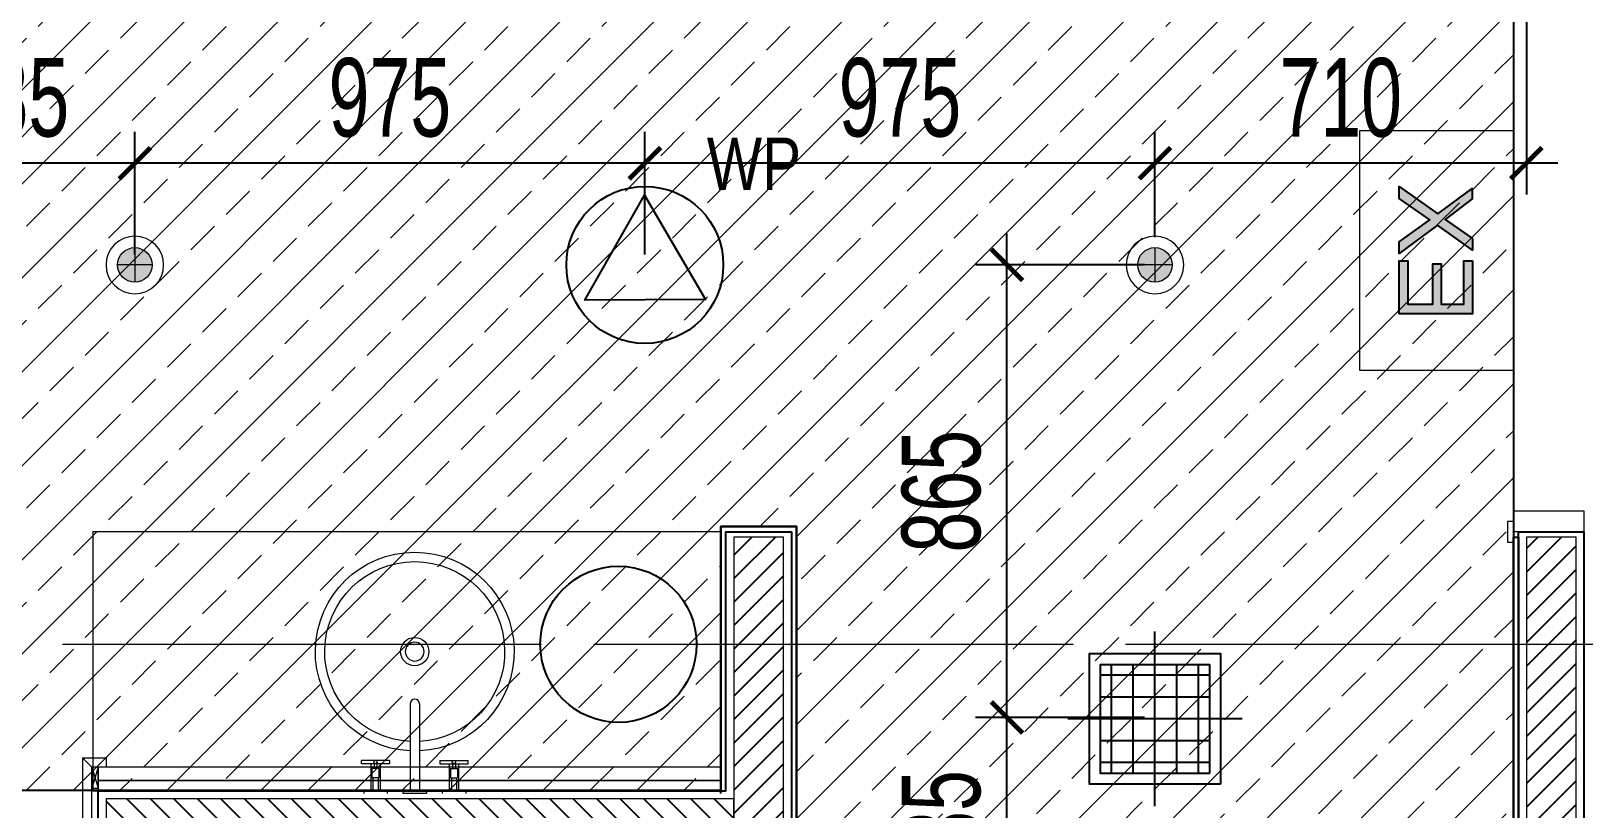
# Model space of a CAD drawing. Header units: millimetres. Extents: x -343543 to 400519, y -115663 to 104219.
# Drawn here: x -251597 to -248629, y 9685 to 11172 of the extents above; entities that cross this region are included whole.
import ezdxf
from ezdxf.enums import TextEntityAlignment as Align
from ezdxf.xclip import XClip

# ---------------------------------------------------------------- set-up
doc = ezdxf.new("R2010")
doc.units = ezdxf.units.MM
doc.header["$XCLIPFRAME"] = 0
doc.linetypes.add('CONTINOUS', pattern=[0])
doc.linetypes.add('XREF MAT BANG TUONG XAY$0$CENTER', pattern=[50.8, 31.75, -6.35, 6.35, -6.35])
doc.layers.get('0').update_dxf_attribs({"color": 231, "lineweight": 0})
doc.layers.get('DefPoints').update_dxf_attribs({"color": 191})
for name, color, linetype, lineweight in [('A-CLNG', 157, 'Continuous', 25), ('A-PATT', 252, 'Continuous', 9), ('A-SYMBOLS', 10, 'Continuous', 13), ('E-EX', 3, 'Continuous', 25), ('EL - TEXT', 3, 'Continuous', 9), ('fix lighting', 2, 'Continuous', 5), ('SME-E-LTG-DIM', 55, 'Continuous', 18), ('XREF MAT BANG TUONG XAY$0$$0$A-WALL-INT', 8, 'Continuous', 9), ('XREF MAT BANG TUONG XAY$0$01.Xref _MB T1$0$A-FURN', 8, 'Continuous', 5), ('XREF MAT BANG TUONG XAY$0$A-GRID', 8, 'XREF MAT BANG TUONG XAY$0$CENTER', 15), ('XREF MAT BANG TUONG XAY$0$A-WALL-INT', 8, 'Continuous', 9)]:
    doc.layers.add(name, color=color, linetype=linetype, lineweight=lineweight)
doc.layers.add('EL - CABLE - PA', color=5, linetype='CONTINOUS', true_color=0x0000ff)
for name, color, linetype in [('INNO-GIOTHAI', 20, 'Continuous'), ('XREF MAT BANG NOI THAT$0$A-FURN', 8, 'Continuous'), ('XREF MAT BANG TUONG XAY$0$A-FNSH', 8, 'Continuous'), ('XREF MAT BANG TUONG XAY$0$A-FURN', 8, 'Continuous'), ('XREF MAT BANG TUONG XAY$0$A-PATT', 8, 'Continuous')]:
    doc.layers.add(name, color=color, linetype=linetype)
doc.styles.add('Arial', font='arial.ttf', dxfattribs={"width": 0.8})
doc.styles.add('SM-DIMTEXT', font='SME.shx', dxfattribs={"width": 0.7})
doc.dimstyles.new('SDIM-100', dxfattribs={"dimscale": 100, "dimtxt": 2, "dimasz": 0.6, "dimexe": 0.6, "dimexo": 0.2, "dimgap": 0.5, "dimtad": 1, "dimdec": 0, "dimzin": 12, "dimtxsty": 'SM-DIMTEXT', "dimblk": 'ARCHTICK', "dimblk1": 'ARCHTICK', "dimblk2": 'ARCHTICK', "dimcen": 0.12, "dimdle": 0.6, "dimclrd": 7, "dimclre": 8, "dimadec": 0, "dimazin": 3, "dimtfac": 2, "dimtix": 1, "dimtmove": 1, "dimatfit": 3, "dimfxl": 1, "dimtzin": 0, "dimarcsym": 1})

# ---------------------------------------------------------------- blocks, each defined once
blk = doc.blocks.new('XREF MAT BANG TUONG XAY$0$00.xref_IKIGAI_Truc')
at = {"layer": 'XREF MAT BANG TUONG XAY$0$A-GRID', "color": 8, "ltscale": 20}
blk.add_lwpolyline([(-2907.5, 10000), (42750, 10000)], dxfattribs=at)
blk = doc.blocks.new('XREF MAT BANG TUONG XAY$0$xref_IKIGAI_Cot')
at = {"layer": 'XREF MAT BANG TUONG XAY$0$A-GRID', "color": 8, "ltscale": 20}
blk.add_lwpolyline([(-2907.5, 10000), (42750, 10000)], dxfattribs=at)
blk = doc.blocks.new('*U215')
at = {"layer": 'XREF MAT BANG TUONG XAY$0$A-PATT'}
h = blk.add_hatch(dxfattribs=at)
h.set_pattern_fill('ANSI31', color=8, scale=10)
h.set_pattern_definition([(45, (39556.79, -11178.564), (-22.45064, 22.45064), [])])
h.paths.add_polyline_path([(-38.7, 47.5), (4071.3, 47.5), (4071.3, -47.5), (-38.7, -47.5)])
at = {"layer": 'XREF MAT BANG TUONG XAY$0$A-WALL-INT', "color": 8}
blk.add_lwpolyline([(-38.7, 47.5), (4071.3, 47.5), (4071.3, -47.5), (-38.7, -47.5)], close=True, dxfattribs=at)
blk = doc.blocks.new('*U216')
at = {"layer": 'XREF MAT BANG TUONG XAY$0$A-PATT'}
h = blk.add_hatch(dxfattribs=at)
h.set_pattern_fill('ANSI31', color=8, scale=10)
h.set_pattern_definition([(45, (36646.79, -11178.564), (-22.45064, 22.45064), [])])
h.paths.add_polyline_path([(-38.7, 47.5), (1161.3, 47.5), (1161.3, -47.5), (-38.7, -47.5)])
at = {"layer": 'XREF MAT BANG TUONG XAY$0$A-WALL-INT', "color": 8}
blk.add_lwpolyline([(-38.7, 47.5), (1161.3, 47.5), (1161.3, -47.5), (-38.7, -47.5)], close=True, dxfattribs=at)
blk = doc.blocks.new('*U264')
at = {"layer": 'XREF MAT BANG TUONG XAY$0$A-PATT'}
h = blk.add_hatch(dxfattribs=at)
h.set_pattern_fill('ANSI31', color=8, scale=10)
h.set_pattern_definition([(45, (36931.79, -11178.564), (-22.45064, 22.45064), [])])
h.paths.add_polyline_path([(-38.7, 47.5), (1446.3, 47.5), (1446.3, -47.5), (-38.7, -47.5)])
at = {"layer": 'XREF MAT BANG TUONG XAY$0$A-WALL-INT', "color": 8}
blk.add_lwpolyline([(-38.7, 47.5), (1446.3, 47.5), (1446.3, -47.5), (-38.7, -47.5)], close=True, dxfattribs=at)
blk = doc.blocks.new('XREF MAT BANG TUONG XAY$0$01.Xref _MB T1$0$YLD.Studio-01-146')
at = {"color": 8}
for p, q in [((-56.7, 102), (-63, 102)), ((-63, 48), (-63, 102)), ((-56.7, 48), (-56.7, 102)), ((-5.4, 97.5), (-5.4, 52.5)), ((-5.4, 97.5), (0, 97.5)), ((-56.7, 84), (-5.4, 84)), ((-56.7, 77.7), (-47.7, 77.7)), ((-56.7, 72.3), (-47.7, 72.3)), ((-56.7, 66), (-5.4, 66)), ((-47.7, 81.7), (-29.7, 81.7)), ((-47.7, 68.3), (-47.7, 81.7)), ((-47.7, 68.3), (-29.7, 68.3)), ((-29.7, 68.3), (-29.7, 81.7)), ((-29.7, 79.9), (-5.4, 79.9)), ((-29.7, 70.1), (-5.4, 70.1)), ((-63, 48), (-56.7, 48)), ((-5.4, 52.5), (0, 52.5)), ((-171, 8.9), (-5.4, 8.9)), ((-5.4, 22.4), (0, 22.4)), ((-5.4, -22.4), (-5.4, 22.4)), ((0, -22.4), (0, 22.4)), ((-171, -9.1), (-5.4, -9.1)), ((-5.4, -22.4), (0, -22.4)), ((-63, -48), (-56.7, -48)), ((-63, -48), (-63, -102)), ((-56.7, -48), (-56.7, -102)), ((-5.4, -52.5), (0, -52.5)), ((-5.4, -97.5), (-5.4, -52.5)), ((-56.7, -66), (-5.4, -66)), ((-56.7, -72.3), (-47.7, -72.3)), ((-56.7, -77.7), (-47.7, -77.7)), ((-56.7, -84), (-5.4, -84)), ((-47.7, -68.3), (-47.7, -81.7)), ((-47.7, -68.3), (-29.7, -68.3)), ((-47.7, -81.7), (-29.7, -81.7)), ((-29.7, -68.3), (-29.7, -81.7)), ((-29.7, -70.1), (-5.4, -70.1)), ((-29.7, -79.9), (-5.4, -79.9)), ((-56.7, -102), (-63, -102)), ((-5.4, -97.5), (0, -97.5))]:
    blk.add_line(p, q, dxfattribs=at)
blk.add_circle((-271, 0), 18, dxfattribs=at)
for radius, start, end in [(190, 2.6742, 357.2441), (172, 2.9543, 356.9555)]:
    blk.add_arc((-271, 0), radius, start, end, dxfattribs=at)
at = {"color": 8, "extrusion": (0, 0, -1)}
for centre, major_axis, start_param, end_param in [((-59.9, 75), (-2.23, 2.23), 3.926991, 10.210176), ((-271, 0), (-27, 0), 4.711725, 10.99491), ((-171, -0.1), (-9, 0.01), 4.710846, 7.852438), ((-59.9, -75), (-2.23, 2.23), 3.926991, 10.210176)]:
    blk.add_ellipse(centre, major_axis=major_axis, ratio=1, start_param=start_param, end_param=end_param, dxfattribs=at)
blk = doc.blocks.new('XREF MAT BANG NOI THAT')
at = {"layer": 'XREF MAT BANG NOI THAT$0$A-FURN', "color": 8}
blk.add_circle((12379.4, 10000), 149.3, dxfattribs=at)
blk = doc.blocks.new('01.Xref _MB T1')
at = {"layer": 'XREF MAT BANG TUONG XAY$0$$0$A-WALL-INT', "color": 8}
for points in [[(14090.00006, 10255), (14225, 10255), (14225, 10215), (14090.00006, 10215)], [(14078.90025, 10195), (14090.00006, 10195), (14090.00006, 10235), (14078.90025, 10235)], [(11373.00008, 9764.99992), (11355.00008, 9782.99992), (11355.00008, 9572.00001), (11373.00008, 9590.00001)], [(11400.00008, 9782.99992), (11400.00008, 9764.99992), (11373.00008, 9764.99992), (11355.00008, 9782.99992)], [(11385.00008, 9764.99992), (11373.00008, 9764.99992), (11373.00008, 9724.99992), (11385.00008, 9724.99992)], [(11385.00003, 9740.00003), (12575.0001, 9740.00003), (12575.0001, 9765.00003), (11385.00003, 9765.00003)], [(11385.00003, 9719.99996), (12575.0001, 9719.99996), (12575.0001, 9739.99996), (11385.00003, 9739.99996)]]:
    blk.add_lwpolyline(points, close=True, dxfattribs=at)
for points in [[(11385.00008, 9764.99992), (11373.00008, 9724.99992)], [(11373.00008, 9764.99992), (11385.00008, 9724.99992)]]:
    blk.add_lwpolyline(points, dxfattribs=at)
at = {"layer": 'XREF MAT BANG TUONG XAY$0$01.Xref _MB T1$0$A-FURN', "color": 8}
blk.add_lwpolyline([(11374.99992, 9719.99932), (12574.99992, 9719.99932), (12575.00016, 10214.99996), (11375.00015, 10214.99996)], close=True, dxfattribs=at)
at = {"layer": 'XREF MAT BANG TUONG XAY$0$A-FNSH', "color": 8}
for points in [[(8505, 10214.99999), (8809.99075, 10214.99999), (8809.99075, 9720.39991), (10010.00008, 9720.39978), (10010.00011, 9590), (8620.00011, 9590), (8620.00011, 6314.99999), (8959.99001, 6314.99999), (8959.99978, 6110.00054), (9979.992, 6110.00054), (9980.00177, 6224.99989), (10309.99073, 6224.99989), (10309.99073, 6110.00054), (12585.00011, 6110), (12585.00011, 9590), (11385.00008, 9590), (11385.00008, 9720.00002), (12585.00011, 9719.99859), (12585.00011, 10215), (12710.00011, 10215), (12710.00011, 6110.00056), (13999.99083, 6110.00206)], [(12575.0001, 9714.9986), (12575.00011, 10225), (12720.00011, 10225), (12720.00011, 6120.00057), (13999.99083, 6120.00206)]]:
    blk.add_lwpolyline(points, dxfattribs=at)
for points in [[(14100.00013, 8710.00086), (14099.99796, 10215), (14225, 10215), (14225, 9620.00073), (14784.99991, 9620.00059), (14784.99982, 9495.00061), (14224.99083, 9495.00073), (14224.99083, 8710.00086)], [(14090.00006, 10205), (14100, 10205), (14100, 8710.00086), (14090.00006, 8710.00086)]]:
    blk.add_lwpolyline(points, close=True, dxfattribs=at)
at = {"color": 8}
blk.add_blockref('XREF MAT BANG TUONG XAY$0$00.xref_IKIGAI_Truc', (0.00011, 0), dxfattribs=at)
ref = blk.add_blockref('XREF MAT BANG TUONG XAY$0$xref_IKIGAI_Cot', (-0.00927, -0.00001), dxfattribs=at)
XClip(ref).set_block_clipping_path([(-1610.3425959283, -2225.6693134198), (41829.1295208634, 21555.8819575264)])
at = {"layer": 'XREF MAT BANG TUONG XAY$0$01.Xref _MB T1$0$A-FURN', "color": 8, "xscale": -1, "rotation": 90}
blk.add_blockref('XREF MAT BANG TUONG XAY$0$01.Xref _MB T1$0$YLD.Studio-01-146', (11990.00027, 9714.99991), dxfattribs=at)
at = {"layer": 'XREF MAT BANG TUONG XAY$0$A-FURN', "color": 8, "xscale": -1, "rotation": 270}
for name, p in [('*U215', (12647.50011, 6133.69831)), ('*U264', (14162.49083, 8758.69917))]:
    blk.add_blockref(name, p, dxfattribs=at)
at = {"layer": 'XREF MAT BANG TUONG XAY$0$A-FURN', "color": 8, "xscale": -1}
blk.add_blockref('*U216', (12561.3018, 9657.49999), dxfattribs=at)
at = {"layer": 'A-PATT', "color": 8}
blk.add_blockref('XREF MAT BANG NOI THAT', (0, 0), dxfattribs=at)
blk = doc.blocks.new('_ArchTick')
at = {"color": 0, "linetype": 'ByBlock', "const_width": 0.15}
blk.add_lwpolyline([(-0.5, -0.5), (0.5, 0.5)], dxfattribs=at)
blk = doc.blocks.new('*D1011')
at = {"layer": 'DefPoints', "color": 0, "transparency": 16777216}
for p in [(-249732, 10725), (-249449, 10725), (-249510.3, 9860)]:
    blk.add_point(p, dxfattribs=at)
at = {"layer": 'SME-E-LTG-DIM', "color": 7, "lineweight": -2, "transparency": 16777216}
blk.add_line((-249732, 9800), (-249732, 10785), dxfattribs=at)
at = {"layer": 'SME-E-LTG-DIM', "color": 8, "lineweight": -2, "transparency": 16777216}
for p, q in [((-249469, 10725), (-249792, 10725)), ((-249530.3, 9860), (-249792, 9860))]:
    blk.add_line(p, q, dxfattribs=at)
at = {"layer": 'SME-E-LTG-DIM', "color": 7, "lineweight": -2, "transparency": 16777216, "xscale": 60, "yscale": 60, "zscale": 60}
for p, rotation in [((-249732, 10725), 90), ((-249732, 9860), 270)]:
    blk.add_blockref('_ArchTick', p, dxfattribs=dict(at, rotation=rotation))
at = {"layer": 'SME-E-LTG-DIM', "color": 0, "transparency": 16777216, "insert": (-249857, 10292.5), "char_height": 150, "attachment_point": 5, "rotation": 90, "style": 'SM-DIMTEXT'}
blk.add_mtext('865', dxfattribs=at)
blk = doc.blocks.new('*D1013')
at = {"layer": 'DefPoints', "color": 0, "transparency": 16777216}
for p in [(-249732, 9860), (-249449, 9860), (-249449, 9425)]:
    blk.add_point(p, dxfattribs=at)
at = {"layer": 'SME-E-LTG-DIM', "color": 7, "lineweight": -2, "transparency": 16777216}
blk.add_line((-249732, 9365), (-249732, 9920), dxfattribs=at)
at = {"layer": 'SME-E-LTG-DIM', "color": 8, "lineweight": -2, "transparency": 16777216}
for p, q in [((-249469, 9860), (-249792, 9860)), ((-249469, 9425), (-249792, 9425))]:
    blk.add_line(p, q, dxfattribs=at)
at = {"layer": 'SME-E-LTG-DIM', "color": 7, "lineweight": -2, "transparency": 16777216, "xscale": 60, "yscale": 60, "zscale": 60}
for p, rotation in [((-249732, 9860), 90), ((-249732, 9425), 270)]:
    blk.add_blockref('_ArchTick', p, dxfattribs=dict(at, rotation=rotation))
at = {"layer": 'SME-E-LTG-DIM', "color": 0, "transparency": 16777216, "insert": (-249857, 9642.5), "char_height": 150, "attachment_point": 5, "rotation": 90, "style": 'SM-DIMTEXT'}
blk.add_mtext('435', dxfattribs=at)
blk = doc.blocks.new('*D1016')
at = {"layer": 'DefPoints', "color": 0, "transparency": 16777216}
for p in [(-248739, 11325), (-249449, 10919.3), (-249449, 10758)]:
    blk.add_point(p, dxfattribs=at)
at = {"layer": 'SME-E-LTG-DIM', "color": 8, "lineweight": -2, "transparency": 16777216}
for p, q in [((-248739, 11305), (-248739, 10859.3)), ((-249449, 10778), (-249449, 10979.3))]:
    blk.add_line(p, q, dxfattribs=at)
at = {"layer": 'SME-E-LTG-DIM', "color": 7, "lineweight": -2, "transparency": 16777216}
blk.add_line((-248679, 10919.3), (-249509, 10919.3), dxfattribs=at)
at = {"layer": 'SME-E-LTG-DIM', "color": 7, "lineweight": -2, "transparency": 16777216, "xscale": 60, "yscale": 60, "zscale": 60, "rotation": 180}
blk.add_blockref('_ArchTick', (-249449, 10919.3), dxfattribs=at)
at = {"layer": 'SME-E-LTG-DIM', "color": 7, "lineweight": -2, "transparency": 16777216, "xscale": 60, "yscale": 60, "zscale": 60}
blk.add_blockref('_ArchTick', (-248739, 10919.3), dxfattribs=at)
at = {"layer": 'SME-E-LTG-DIM', "color": 0, "transparency": 16777216, "insert": (-249094, 11044.3), "char_height": 150, "attachment_point": 5, "style": 'SM-DIMTEXT'}
blk.add_mtext('710', dxfattribs=at)
blk = doc.blocks.new('*D1017')
at = {"layer": 'DefPoints', "color": 0, "transparency": 16777216}
for p in [(-250424, 10919.3), (-249449, 10758), (-250424, 10725)]:
    blk.add_point(p, dxfattribs=at)
at = {"layer": 'SME-E-LTG-DIM', "color": 8, "lineweight": -2, "transparency": 16777216}
for p, q in [((-250424, 10745), (-250424, 10979.3)), ((-249449, 10778), (-249449, 10979.3))]:
    blk.add_line(p, q, dxfattribs=at)
at = {"layer": 'SME-E-LTG-DIM', "color": 7, "lineweight": -2, "transparency": 16777216}
blk.add_line((-249389, 10919.3), (-250484, 10919.3), dxfattribs=at)
at = {"layer": 'SME-E-LTG-DIM', "color": 7, "lineweight": -2, "transparency": 16777216, "xscale": 60, "yscale": 60, "zscale": 60, "rotation": 180}
blk.add_blockref('_ArchTick', (-250424, 10919.3), dxfattribs=at)
at = {"layer": 'SME-E-LTG-DIM', "color": 7, "lineweight": -2, "transparency": 16777216, "xscale": 60, "yscale": 60, "zscale": 60}
blk.add_blockref('_ArchTick', (-249449, 10919.3), dxfattribs=at)
at = {"layer": 'SME-E-LTG-DIM', "color": 0, "transparency": 16777216, "insert": (-249936.5, 11044.3), "char_height": 150, "attachment_point": 5, "style": 'SM-DIMTEXT'}
blk.add_mtext('975', dxfattribs=at)
blk = doc.blocks.new('*D1018')
at = {"layer": 'DefPoints', "color": 0, "transparency": 16777216}
for p in [(-251399, 10919.3), (-251399, 10725), (-250424, 10725)]:
    blk.add_point(p, dxfattribs=at)
at = {"layer": 'SME-E-LTG-DIM', "color": 8, "lineweight": -2, "transparency": 16777216}
for p, q in [((-251399, 10745), (-251399, 10979.3)), ((-250424, 10745), (-250424, 10979.3))]:
    blk.add_line(p, q, dxfattribs=at)
at = {"layer": 'SME-E-LTG-DIM', "color": 7, "lineweight": -2, "transparency": 16777216}
blk.add_line((-250364, 10919.3), (-251459, 10919.3), dxfattribs=at)
at = {"layer": 'SME-E-LTG-DIM', "color": 7, "lineweight": -2, "transparency": 16777216, "xscale": 60, "yscale": 60, "zscale": 60, "rotation": 180}
blk.add_blockref('_ArchTick', (-251399, 10919.3), dxfattribs=at)
at = {"layer": 'SME-E-LTG-DIM', "color": 7, "lineweight": -2, "transparency": 16777216, "xscale": 60, "yscale": 60, "zscale": 60}
blk.add_blockref('_ArchTick', (-250424, 10919.3), dxfattribs=at)
at = {"layer": 'SME-E-LTG-DIM', "color": 0, "transparency": 16777216, "insert": (-250911.5, 11044.3), "char_height": 150, "attachment_point": 5, "style": 'SM-DIMTEXT'}
blk.add_mtext('975', dxfattribs=at)
blk = doc.blocks.new('*D1019')
at = {"layer": 'DefPoints', "color": 0, "transparency": 16777216}
for p in [(-251884, 10919.3), (-251884, 10869.5), (-251399, 10725)]:
    blk.add_point(p, dxfattribs=at)
at = {"layer": 'SME-E-LTG-DIM', "color": 8, "lineweight": -2, "transparency": 16777216}
for p, q in [((-251884, 10889.5), (-251884, 10979.3)), ((-251399, 10745), (-251399, 10979.3))]:
    blk.add_line(p, q, dxfattribs=at)
at = {"layer": 'SME-E-LTG-DIM', "color": 7, "lineweight": -2, "transparency": 16777216}
blk.add_line((-251339, 10919.3), (-251944, 10919.3), dxfattribs=at)
at = {"layer": 'SME-E-LTG-DIM', "color": 7, "lineweight": -2, "transparency": 16777216, "xscale": 60, "yscale": 60, "zscale": 60, "rotation": 180}
blk.add_blockref('_ArchTick', (-251884, 10919.3), dxfattribs=at)
at = {"layer": 'SME-E-LTG-DIM', "color": 7, "lineweight": -2, "transparency": 16777216, "xscale": 60, "yscale": 60, "zscale": 60}
blk.add_blockref('_ArchTick', (-251399, 10919.3), dxfattribs=at)
at = {"layer": 'SME-E-LTG-DIM', "color": 0, "transparency": 16777216, "insert": (-251641.5, 11044.3), "char_height": 150, "attachment_point": 5, "style": 'SM-DIMTEXT'}
blk.add_mtext('485', dxfattribs=at)
blk = doc.blocks.new('KH VIDIFI NHA XE_dwg_KH VIDIFI NHA XE_dwg_INNO_E_ĐÈN_EXIT THOÁT HIỂM1 - ELC_EmergencyExit-1904534-MẶT BẰNG ĐÈN EXIT_ SỰ CỐ TẦNG HẦM-2156726-DANH MỤC KÝ HIỆU SỬ DỤNG TRONG BẢN VẼ-2855094-KÍ HIỆU BẢN VẼ')
h = blk.add_hatch(color=256)
h.paths.add_polyline_path([(-75.1, 122.5), (-0.9, 122.5), (-0.9, 110.4), (-61.5, 110.4), (-61.5, 78.8), (-4.8, 78.8), (-4.8, 66.9), (-61.6, 66.9), (-61.6, 31.8), (-0.9, 31.8), (-0.9, 19.8), (-75.1, 19.8)], flags=0)
h.paths.add_polyline_path([(30.4, 122.5), (57.3, 84.1), (86.1, 122.3), (100.8, 122.3), (65.1, 73.9), (103.8, 19.8), (87, 19.8), (56.8, 63), (25.9, 19.8), (9.6, 19.8), (49.3, 73.4), (14.3, 122.5)], flags=0)
at = {"lineweight": 15, "flags": 128}
blk.add_lwpolyline([(181.7, 180.1), (181.7, -35.9), (-154.3, -35.9), (-154.3, 180.1)], close=True, dxfattribs=at)
at = {"flags": 128}
for points in [[(-0.9, 122.5), (-75.1, 122.5), (-75.1, 19.8), (-0.9, 19.8), (-0.9, 31.8), (-61.6, 31.8), (-61.6, 66.9), (-4.8, 66.9), (-4.8, 78.8), (-61.5, 78.8), (-61.5, 110.4), (-0.9, 110.4)], [(30.4, 122.5), (14.3, 122.5), (49.3, 73.4), (9.6, 19.8), (25.9, 19.8), (56.8, 63), (87, 19.8), (103.8, 19.8), (65.1, 73.9), (100.8, 122.3), (86.1, 122.3), (57.3, 84.1)]]:
    blk.add_lwpolyline(points, close=True, dxfattribs=at)
blk = doc.blocks.new('Exit su co')
at = {"layer": 'E-EX', "extrusion": (0, 0, -1), "xscale": 1.361250000000003, "yscale": 1.361250000000003, "zscale": 1.361250000000003, "rotation": 90}
blk.add_blockref('KH VIDIFI NHA XE_dwg_KH VIDIFI NHA XE_dwg_INNO_E_ĐÈN_EXIT THOÁT HIỂM1 - ELC_EmergencyExit-1904534-MẶT BẰNG ĐÈN EXIT_ SỰ CỐ TẦNG HẦM-2156726-DANH MỤC KÝ HIỆU SỬ DỤNG TRONG BẢN VẼ-2855094-KÍ HIỆU BẢN VẼ', (-13844.9, 10736.3), dxfattribs=at)
blk = doc.blocks.new('LOA ÂM TRẦN 6W CHỊU NƯỚC')
at = {"ltscale": 3}
blk.add_lwpolyline([(132764.1, 323760.9), (132880.8, 323561.6), (132649.9, 323560.2)], close=True, dxfattribs=at)
blk.add_circle((132764.9, 323627.6), 150, dxfattribs=at)
at = {"layer": 'EL - TEXT', "color": 3, "style": 'Arial', "width": 0.8}
blk.add_text('WP', height=100, rotation=0.1629, dxfattribs=at).set_placement((132883.6, 323820.5), align=Align.MIDDLE_LEFT)
blk = doc.blocks.new('XR-TRAN_SANH$0$A$C896e62ca')
at = {"layer": 'A-PATT', "true_color": 0x848484}
h = blk.add_hatch(color=252, dxfattribs=at)
h.dxf.hatch_style = 1
edge = h.paths.add_edge_path()
edge.add_arc((0, 0), 33, 0, 360)
at = {"color": 0, "linetype": 'ByBlock'}
for p, q in [((0, 33), (0, -33)), ((33, 0), (-33, 0))]:
    blk.add_line(p, q, dxfattribs=at)
blk.add_circle((0, 0), 33, dxfattribs=at)
for start, end in [(90, 270), (270, 90)]:
    blk.add_arc((0, 0), 55, start, end, dxfattribs=at)
blk = doc.blocks.new('CUA GIO HOI')
at = {"linetype": 'Continuous'}
for p, q in [((-83.3, 104.2), (-83.3, -104.2)), ((-41.7, 104.2), (-41.7, -104.2)), ((0, 104.2), (0, -104.2)), ((41.7, 104.2), (41.7, -104.2)), ((83.3, 104.2), (83.3, -104.2)), ((104.2, 83.3), (-104.2, 83.3)), ((104.2, 41.7), (-104.2, 41.7)), ((104.2, 0), (-104.2, 0)), ((104.2, -41.7), (-104.2, -41.7)), ((104.2, -83.3), (-104.2, -83.3))]:
    blk.add_line(p, q, dxfattribs=at)
at = {"flags": 128}
for points in [[(0, 166.7), (0, -166.7)], [(166.7, 0), (-166.7, 0)]]:
    blk.add_lwpolyline(points, dxfattribs=at)
for points in [[(125, 125), (-125, 125), (-125, -125), (125, -125)], [(104.2, 104.2), (-104.2, 104.2), (-104.2, -104.2), (104.2, -104.2)]]:
    blk.add_lwpolyline(points, close=True, dxfattribs=at)

msp = doc.modelspace()

# ---------------------------------------------------------------- block references
at = {"layer": 'A-SYMBOLS'}
msp.add_blockref('01.Xref _MB T1', (-262854, 0), dxfattribs=at)

# ---------------------------------------------------------------- next in the draw order: hatches: boundary and pattern name
at = {"layer": 'A-PATT'}
h = msp.add_hatch(dxfattribs=at)
h.set_pattern_fill('ANSI33', color=256, scale=20, double=1)
h.set_pattern_definition([(45, (-262854.02, -1e-05), (-89.8026, 89.8026), []), (45, (-262764.22, -1e-05), (-89.8026, 89.8026), [63.5, -31.75])])
h.paths.add_polyline_path([(-254349, 10225), (-254349, 11335), (-248764, 11335), (-248764, 6325), (-248879, 6325), (-248879, 6235), (-250134, 6235), (-250134, 10225), (-250279, 10225), (-250279, 9720.4), (-254034, 9720.4), (-254034, 10225)])

# ---------------------------------------------------------------- next in the draw order: linework, layer by layer
at = {"layer": 'A-CLNG', "color": 251}
msp.add_lwpolyline([(-254349, 10225), (-254349, 11335), (-248764, 11335), (-248764, 6325), (-248879, 6325), (-248879, 6235), (-250134, 6235), (-250134, 10225), (-250279, 10225), (-250279, 9720.4), (-254034, 9720.4), (-254034, 10225)], close=True, dxfattribs=at)

# ---------------------------------------------------------------- next in the draw order: block references
at = {"layer": 'EL - CABLE - PA'}
msp.add_blockref('LOA ÂM TRẦN 6W CHỊU NƯỚC', (-383189, -312902.6), dxfattribs=at)
at = {"layer": 'fix lighting'}
for name, p in [('Exit su co', (-262854, -2.5)), ('XR-TRAN_SANH$0$A$C896e62ca', (-251399, 10725)), ('XR-TRAN_SANH$0$A$C896e62ca', (-249449, 10725))]:
    msp.add_blockref(name, p, dxfattribs=at)
at = {"layer": 'INNO-GIOTHAI', "xscale": -1, "rotation": 180}
msp.add_blockref('CUA GIO HOI', (-249449, 9857.5), dxfattribs=at)

# ---------------------------------------------------------------- next in the draw order: dimensions: what is measured, and where the dimension line sits
at = {"layer": 'SME-E-LTG-DIM'}
for base, p1, p2, picture, middle in [((-249449, 10919.3), (-248739, 11325), (-249449, 10758), '*D1016', (-249094, 11044.3)), ((-251884, 10919.3), (-251399, 10725), (-251884, 10869.5), '*D1019', (-251641.5, 11044.3)), ((-251399, 10919.3), (-250424, 10725), (-251399, 10725), '*D1018', (-250911.5, 11044.3)), ((-250424, 10919.3), (-249449, 10758), (-250424, 10725), '*D1017', (-249936.5, 11044.3))]:
    dim = msp.add_linear_dim(base=base, p1=p1, p2=p2, dimstyle='SDIM-100', override={"dimtxt": 1.5, "dimtfill": 0}, dxfattribs=at)
    dim.commit()
    dim.dimension.update_dxf_attribs({"geometry": picture, "text_midpoint": middle})
for base, p1, p2, picture, middle in [((-249732, 10725), (-249510.3, 9860), (-249449, 10725), '*D1011', (-249857, 10292.5)), ((-249732, 9860), (-249449, 9425), (-249449, 9860), '*D1013', (-249857, 9642.5))]:
    dim = msp.add_linear_dim(base=base, p1=p1, p2=p2, angle=90, dimstyle='SDIM-100', override={"dimtxt": 1.5, "dimtfill": 0}, dxfattribs=at)
    dim.commit()
    dim.dimension.update_dxf_attribs({"geometry": picture, "text_midpoint": middle})

doc.saveas('drawing.dxf')
